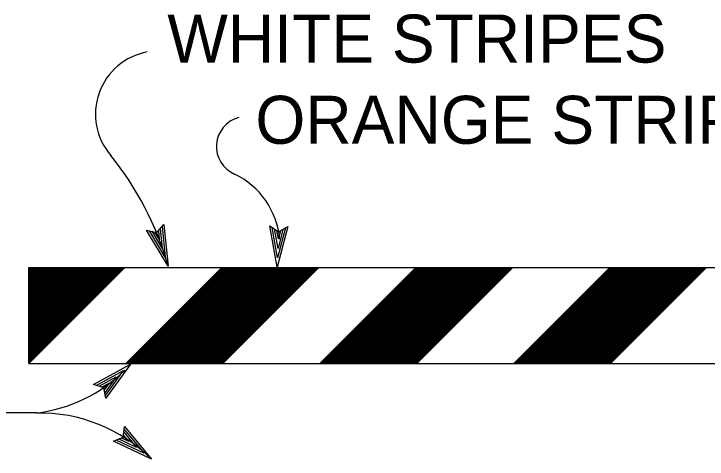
# Model space of a CAD drawing. Extents: x -894 to 866, y -476 to 714.
# Drawn here: x 3.7 to 104.8, y 146.8 to 211.8 of the extents above; entities that cross this region are included whole.
import ezdxf

# ---------------------------------------------------------------- set-up
doc = ezdxf.new("R2010")
doc.units = 0
for name, color, linetype in [('56 Stage 3 Anno', 7, 'Continuous'), ('57 Undefined', 7, 'Continuous'), ('60 Nongeo Data', 7, 'Continuous')]:
    doc.layers.add(name, color=color, linetype=linetype)

msp = doc.modelspace()

# ---------------------------------------------------------------- linework, layer by layer
at = {"layer": '56 Stage 3 Anno'}
for p, q in [((24.59, 179.88), (25.6, 181.06)), ((25.6, 181.06), (25.6, 181.06)), ((25.6, 181.06), (26.24, 174.95)), ((26.24, 174.95), (23.07, 180.22)), ((23.07, 180.22), (23.07, 180.22)), ((23.07, 180.22), (24.59, 179.88)), ((25.79, 176.27), (23.49, 180.11)), ((25.36, 177.57), (23.87, 180.05)), ((24.79, 180.13), (24.93, 178.88)), ((25.07, 180.41), (25.36, 177.57)), ((25.33, 180.75), (25.8, 176.26)), ((42.14, 174.8), (41.03, 180.84)), ((41.03, 180.84), (41.03, 180.84)), ((41.03, 180.84), (42.33, 179.99)), ((42.19, 176.19), (41.38, 180.59)), ((42.25, 177.56), (41.72, 180.4)), ((42.3, 178.94), (42.07, 180.15)), ((43.7, 180.74), (42.14, 174.8)), ((43.34, 180.54), (42.19, 176.17)), ((42.97, 180.32), (42.25, 177.56)), ((42.62, 180.16), (42.3, 178.94)), ((42.33, 179.99), (43.7, 180.74)), ((43.7, 180.74), (43.7, 180.74)), ((24.93, 178.88), (24.29, 179.94)), ((26.24, 174.95), (26.24, 174.95)), ((42.14, 174.8), (42.14, 174.8)), ((15.34, 157.69), (20.72, 160.67)), ((20.72, 160.67), (17.12, 155.69)), ((20.72, 160.67), (20.72, 160.67)), ((15.74, 157.56), (19.69, 159.75)), ((16.16, 157.45), (18.65, 158.83)), ((18.65, 158.83), (16.96, 156.49)), ((19.68, 159.74), (17.05, 156.11)), ((16.52, 157.31), (17.62, 157.92)), ((17.62, 157.92), (16.89, 156.92)), ((16.83, 157.21), (15.34, 157.69)), ((15.34, 157.69), (15.34, 157.69)), ((17.12, 155.69), (16.83, 157.21)), ((17.12, 155.69), (17.12, 155.69)), ((7.02, 153.55), (-0.24, 153.55)), ((19.68, 150.01), (19.87, 151.56)), ((19.79, 150.72), (21.61, 148.52)), ((19.82, 151.15), (22.7, 147.67)), ((19.87, 151.56), (19.87, 151.56)), ((19.87, 151.56), (23.79, 146.82)), ((18.23, 149.45), (19.68, 150.01)), ((21.61, 148.52), (18.99, 149.76)), ((20.52, 149.37), (19.4, 149.9)), ((19.71, 150.34), (20.52, 149.37)), ((23.79, 146.82), (18.23, 149.45)), ((18.23, 149.45), (18.23, 149.45)), ((22.68, 147.67), (18.64, 149.59)), ((23.79, 146.82), (23.79, 146.82))]:
    msp.add_line(p, q, dxfattribs=at)
for centre, radius, start, end in [((24.82, 197.14), 9.21, 100.3048, 220.8152), ((37.64, 192.41), 4.38, 104.8279, 246.8016), ((-18.03, 162.25), 46.05, 16.268, 38.8146), ((30.9, 177.88), 11.63, 5.1132, 64.4909), ((4.28, 175.6), 22.22, 277.0724, 314.6013), ((7.43, 130.3), 23.25, 45.2789, 91.0014)]:
    msp.add_arc(centre, radius, start, end, dxfattribs=at)
at = {"layer": '60 Nongeo Data'}
for p, q in [((5.92, 160.75), (19.92, 174.75)), ((5.92, 160.89), (19.78, 174.75)), ((5.92, 161.04), (19.64, 174.75)), ((5.92, 161.18), (19.5, 174.75)), ((5.92, 161.32), (19.35, 174.75)), ((5.92, 161.46), (19.21, 174.75)), ((5.92, 161.6), (19.07, 174.75)), ((5.92, 161.74), (18.93, 174.75)), ((5.92, 161.88), (18.79, 174.75)), ((5.92, 162.03), (18.65, 174.75)), ((5.92, 162.17), (18.51, 174.75)), ((5.92, 162.31), (18.36, 174.75)), ((5.92, 162.45), (18.22, 174.75)), ((5.92, 162.59), (18.08, 174.75)), ((5.92, 162.73), (17.94, 174.75)), ((5.92, 162.87), (17.8, 174.75)), ((5.92, 163.02), (17.66, 174.75)), ((5.92, 163.16), (17.52, 174.75)), ((5.92, 163.3), (17.37, 174.75)), ((5.92, 163.44), (17.23, 174.75)), ((5.92, 163.58), (17.09, 174.75)), ((5.92, 163.72), (16.95, 174.75)), ((5.92, 163.86), (16.81, 174.75)), ((5.92, 164.01), (16.67, 174.75)), ((5.92, 164.15), (16.53, 174.75)), ((5.92, 164.29), (16.38, 174.75)), ((5.92, 164.43), (16.24, 174.75)), ((5.92, 164.57), (16.1, 174.75)), ((5.92, 164.71), (15.96, 174.75)), ((5.92, 164.85), (15.82, 174.75)), ((5.92, 165), (15.68, 174.75)), ((5.92, 165.14), (15.54, 174.75)), ((5.92, 165.28), (15.39, 174.75)), ((5.92, 165.42), (15.25, 174.75)), ((5.92, 165.56), (15.11, 174.75)), ((5.92, 165.7), (14.97, 174.75)), ((5.92, 165.84), (14.83, 174.75)), ((5.92, 165.99), (14.69, 174.75)), ((5.92, 166.13), (14.55, 174.75)), ((5.92, 166.27), (14.4, 174.75)), ((5.92, 166.41), (14.26, 174.75)), ((5.92, 166.55), (14.12, 174.75)), ((5.92, 166.69), (13.98, 174.75)), ((5.92, 166.83), (13.84, 174.75)), ((5.92, 166.98), (13.7, 174.75)), ((5.92, 167.12), (13.56, 174.75)), ((5.92, 167.26), (13.41, 174.75)), ((5.92, 167.4), (13.27, 174.75)), ((5.92, 167.54), (13.13, 174.75)), ((5.92, 167.68), (12.99, 174.75)), ((5.92, 167.82), (12.85, 174.75)), ((5.92, 167.97), (12.71, 174.75)), ((5.92, 168.11), (12.57, 174.75)), ((5.92, 168.25), (12.42, 174.75)), ((5.92, 168.39), (12.28, 174.75)), ((5.92, 168.53), (12.14, 174.75)), ((5.92, 168.67), (12, 174.75)), ((5.92, 168.81), (11.86, 174.75)), ((5.92, 168.96), (11.72, 174.75)), ((5.92, 169.1), (11.58, 174.75)), ((5.92, 169.24), (11.43, 174.75)), ((5.92, 169.38), (11.29, 174.75)), ((5.92, 169.52), (11.15, 174.75)), ((5.92, 169.66), (11.01, 174.75)), ((5.92, 169.8), (10.87, 174.75)), ((5.92, 169.95), (10.73, 174.75)), ((5.92, 170.09), (10.59, 174.75)), ((5.92, 170.23), (10.44, 174.75)), ((5.92, 170.37), (10.3, 174.75)), ((5.92, 170.51), (10.16, 174.75)), ((5.92, 170.65), (10.02, 174.75)), ((5.92, 170.79), (9.88, 174.75)), ((5.92, 170.94), (9.74, 174.75)), ((5.92, 171.08), (9.6, 174.75)), ((5.92, 171.22), (9.45, 174.75)), ((5.92, 171.36), (9.31, 174.75)), ((5.92, 171.5), (9.17, 174.75)), ((5.92, 171.64), (9.03, 174.75)), ((5.92, 171.78), (8.89, 174.75)), ((5.92, 171.93), (8.75, 174.75)), ((5.92, 172.07), (8.61, 174.75)), ((5.92, 172.21), (8.46, 174.75)), ((5.92, 172.35), (8.32, 174.75)), ((5.92, 172.49), (8.18, 174.75)), ((5.92, 172.63), (8.04, 174.75)), ((5.92, 172.77), (7.9, 174.75)), ((5.92, 172.92), (7.76, 174.75)), ((5.92, 173.06), (7.62, 174.75)), ((5.92, 173.2), (7.47, 174.75)), ((5.92, 173.34), (7.33, 174.75)), ((5.92, 173.48), (7.19, 174.75)), ((5.92, 173.62), (7.05, 174.75)), ((5.92, 173.76), (6.91, 174.75)), ((5.92, 173.91), (6.77, 174.75)), ((5.92, 174.05), (6.63, 174.75)), ((5.92, 174.19), (6.48, 174.75)), ((5.92, 174.33), (6.34, 174.75)), ((5.92, 174.47), (6.2, 174.75)), ((5.92, 174.61), (6.06, 174.75)), ((5.92, 160.75), (5.92, 174.75)), ((5.92, 174.75), (180.92, 174.75)), ((20.06, 160.75), (34.06, 174.75)), ((20.2, 160.75), (34.2, 174.75)), ((20.34, 160.75), (34.34, 174.75)), ((20.49, 160.75), (34.49, 174.75)), ((20.63, 160.75), (34.63, 174.75)), ((20.77, 160.75), (34.77, 174.75)), ((20.91, 160.75), (34.91, 174.75)), ((21.05, 160.75), (35.05, 174.75)), ((21.19, 160.75), (35.19, 174.75)), ((21.33, 160.75), (35.33, 174.75)), ((21.48, 160.75), (35.48, 174.75)), ((21.62, 160.75), (35.62, 174.75)), ((21.76, 160.75), (35.76, 174.75)), ((21.9, 160.75), (35.9, 174.75)), ((22.04, 160.75), (36.04, 174.75)), ((22.18, 160.75), (36.18, 174.75)), ((22.32, 160.75), (36.32, 174.75)), ((22.47, 160.75), (36.47, 174.75)), ((22.61, 160.75), (36.61, 174.75)), ((22.75, 160.75), (36.75, 174.75)), ((22.89, 160.75), (36.89, 174.75)), ((23.03, 160.75), (37.03, 174.75)), ((23.17, 160.75), (37.17, 174.75)), ((23.31, 160.75), (37.31, 174.75)), ((23.46, 160.75), (37.46, 174.75)), ((23.6, 160.75), (37.6, 174.75)), ((23.74, 160.75), (37.74, 174.75)), ((23.88, 160.75), (37.88, 174.75)), ((24.02, 160.75), (38.02, 174.75)), ((24.16, 160.75), (38.16, 174.75)), ((24.3, 160.75), (38.3, 174.75)), ((24.45, 160.75), (38.45, 174.75)), ((24.59, 160.75), (38.59, 174.75)), ((24.73, 160.75), (38.73, 174.75)), ((24.87, 160.75), (38.87, 174.75)), ((25.01, 160.75), (39.01, 174.75)), ((25.15, 160.75), (39.15, 174.75)), ((25.29, 160.75), (39.29, 174.75)), ((25.44, 160.75), (39.44, 174.75)), ((25.58, 160.75), (39.58, 174.75)), ((25.72, 160.75), (39.72, 174.75)), ((25.86, 160.75), (39.86, 174.75)), ((26, 160.75), (40, 174.75)), ((26.14, 160.75), (40.14, 174.75)), ((26.28, 160.75), (40.28, 174.75)), ((26.43, 160.75), (40.43, 174.75)), ((26.57, 160.75), (40.57, 174.75)), ((26.71, 160.75), (40.71, 174.75)), ((26.85, 160.75), (40.85, 174.75)), ((26.99, 160.75), (40.99, 174.75)), ((27.13, 160.75), (41.13, 174.75)), ((27.27, 160.75), (41.27, 174.75)), ((27.42, 160.75), (41.42, 174.75)), ((27.56, 160.75), (41.56, 174.75)), ((27.7, 160.75), (41.7, 174.75)), ((27.84, 160.75), (41.84, 174.75)), ((27.98, 160.75), (41.98, 174.75)), ((28.12, 160.75), (42.12, 174.75)), ((28.26, 160.75), (42.26, 174.75)), ((28.41, 160.75), (42.41, 174.75)), ((28.55, 160.75), (42.55, 174.75)), ((28.69, 160.75), (42.69, 174.75)), ((28.83, 160.75), (42.83, 174.75)), ((28.97, 160.75), (42.97, 174.75)), ((29.11, 160.75), (43.11, 174.75)), ((29.25, 160.75), (43.25, 174.75)), ((29.4, 160.75), (43.4, 174.75)), ((29.54, 160.75), (43.54, 174.75)), ((29.68, 160.75), (43.68, 174.75)), ((29.82, 160.75), (43.82, 174.75)), ((29.96, 160.75), (43.96, 174.75)), ((30.1, 160.75), (44.1, 174.75)), ((30.24, 160.75), (44.24, 174.75)), ((30.39, 160.75), (44.39, 174.75)), ((30.53, 160.75), (44.53, 174.75)), ((30.67, 160.75), (44.67, 174.75)), ((30.81, 160.75), (44.81, 174.75)), ((30.95, 160.75), (44.95, 174.75)), ((31.09, 160.75), (45.09, 174.75)), ((31.23, 160.75), (45.23, 174.75)), ((31.38, 160.75), (45.38, 174.75)), ((31.52, 160.75), (45.52, 174.75)), ((31.66, 160.75), (45.66, 174.75)), ((31.8, 160.75), (45.8, 174.75)), ((31.94, 160.75), (45.94, 174.75)), ((32.08, 160.75), (46.08, 174.75)), ((32.22, 160.75), (46.22, 174.75)), ((32.37, 160.75), (46.37, 174.75)), ((32.51, 160.75), (46.51, 174.75)), ((32.65, 160.75), (46.65, 174.75)), ((32.79, 160.75), (46.79, 174.75)), ((32.93, 160.75), (46.93, 174.75)), ((33.07, 160.75), (47.07, 174.75)), ((33.21, 160.75), (47.21, 174.75)), ((33.36, 160.75), (47.36, 174.75)), ((33.5, 160.75), (47.5, 174.75)), ((33.64, 160.75), (47.64, 174.75)), ((33.78, 160.75), (47.78, 174.75)), ((33.92, 160.75), (47.92, 174.75)), ((34.06, 160.75), (48.06, 174.75)), ((34.2, 160.75), (48.2, 174.75)), ((48.35, 160.75), (62.35, 174.75)), ((48.35, 160.75), (62.35, 174.75)), ((48.49, 160.75), (62.49, 174.75)), ((48.63, 160.75), (62.63, 174.75)), ((48.77, 160.75), (62.77, 174.75)), ((48.91, 160.75), (62.91, 174.75)), ((49.05, 160.75), (63.05, 174.75)), ((49.19, 160.75), (63.19, 174.75)), ((49.34, 160.75), (63.34, 174.75)), ((49.48, 160.75), (63.48, 174.75)), ((49.62, 160.75), (63.62, 174.75)), ((49.76, 160.75), (63.76, 174.75)), ((49.9, 160.75), (63.9, 174.75)), ((50.04, 160.75), (64.04, 174.75)), ((50.18, 160.75), (64.18, 174.75)), ((50.33, 160.75), (64.33, 174.75)), ((50.47, 160.75), (64.47, 174.75)), ((50.61, 160.75), (64.61, 174.75)), ((50.75, 160.75), (64.75, 174.75)), ((50.89, 160.75), (64.89, 174.75)), ((51.03, 160.75), (65.03, 174.75)), ((51.17, 160.75), (65.17, 174.75)), ((51.32, 160.75), (65.32, 174.75)), ((51.46, 160.75), (65.46, 174.75)), ((51.6, 160.75), (65.6, 174.75)), ((51.74, 160.75), (65.74, 174.75)), ((51.88, 160.75), (65.88, 174.75)), ((52.02, 160.75), (66.02, 174.75)), ((52.16, 160.75), (66.16, 174.75)), ((52.31, 160.75), (66.31, 174.75)), ((52.45, 160.75), (66.45, 174.75)), ((52.59, 160.75), (66.59, 174.75)), ((52.73, 160.75), (66.73, 174.75)), ((52.87, 160.75), (66.87, 174.75)), ((53.01, 160.75), (67.01, 174.75)), ((53.15, 160.75), (67.15, 174.75)), ((53.3, 160.75), (67.3, 174.75)), ((53.44, 160.75), (67.44, 174.75)), ((53.58, 160.75), (67.58, 174.75)), ((53.72, 160.75), (67.72, 174.75)), ((53.86, 160.75), (67.86, 174.75)), ((54, 160.75), (68, 174.75)), ((54.14, 160.75), (68.14, 174.75)), ((54.29, 160.75), (68.29, 174.75)), ((54.43, 160.75), (68.43, 174.75)), ((54.57, 160.75), (68.57, 174.75)), ((54.71, 160.75), (68.71, 174.75)), ((54.85, 160.75), (68.85, 174.75)), ((54.99, 160.75), (68.99, 174.75)), ((55.13, 160.75), (69.13, 174.75)), ((55.28, 160.75), (69.28, 174.75)), ((55.42, 160.75), (69.42, 174.75)), ((55.56, 160.75), (69.56, 174.75)), ((55.7, 160.75), (69.7, 174.75)), ((55.84, 160.75), (69.84, 174.75)), ((55.98, 160.75), (69.98, 174.75)), ((56.12, 160.75), (70.12, 174.75)), ((56.27, 160.75), (70.27, 174.75)), ((56.41, 160.75), (70.41, 174.75)), ((56.55, 160.75), (70.55, 174.75)), ((56.69, 160.75), (70.69, 174.75)), ((56.83, 160.75), (70.83, 174.75)), ((56.97, 160.75), (70.97, 174.75)), ((57.11, 160.75), (71.11, 174.75)), ((57.26, 160.75), (71.26, 174.75)), ((57.4, 160.75), (71.4, 174.75)), ((57.54, 160.75), (71.54, 174.75)), ((57.68, 160.75), (71.68, 174.75)), ((57.82, 160.75), (71.82, 174.75)), ((57.96, 160.75), (71.96, 174.75)), ((58.1, 160.75), (72.1, 174.75)), ((58.25, 160.75), (72.25, 174.75)), ((58.39, 160.75), (72.39, 174.75)), ((58.53, 160.75), (72.53, 174.75)), ((58.67, 160.75), (72.67, 174.75)), ((58.81, 160.75), (72.81, 174.75)), ((58.95, 160.75), (72.95, 174.75)), ((59.09, 160.75), (73.09, 174.75)), ((59.24, 160.75), (73.24, 174.75)), ((59.38, 160.75), (73.38, 174.75)), ((59.52, 160.75), (73.52, 174.75)), ((59.66, 160.75), (73.66, 174.75)), ((59.8, 160.75), (73.8, 174.75)), ((59.94, 160.75), (73.94, 174.75)), ((60.08, 160.75), (74.08, 174.75)), ((60.23, 160.75), (74.23, 174.75)), ((60.37, 160.75), (74.37, 174.75)), ((60.51, 160.75), (74.51, 174.75)), ((60.65, 160.75), (74.65, 174.75)), ((60.79, 160.75), (74.79, 174.75)), ((60.93, 160.75), (74.93, 174.75)), ((61.07, 160.75), (75.07, 174.75)), ((61.22, 160.75), (75.22, 174.75)), ((61.36, 160.75), (75.36, 174.75)), ((61.5, 160.75), (75.5, 174.75)), ((61.64, 160.75), (75.64, 174.75)), ((61.78, 160.75), (75.78, 174.75)), ((61.92, 160.75), (75.92, 174.75)), ((62.06, 160.75), (76.06, 174.75)), ((62.21, 160.75), (76.21, 174.75)), ((62.35, 160.75), (76.35, 174.75)), ((62.49, 160.75), (76.49, 174.75)), ((62.49, 160.75), (76.49, 174.75)), ((76.63, 160.75), (90.63, 174.75)), ((76.63, 160.75), (90.63, 174.75)), ((76.63, 160.75), (90.63, 174.75)), ((76.77, 160.75), (90.77, 174.75)), ((76.91, 160.75), (90.91, 174.75)), ((77.05, 160.75), (91.05, 174.75)), ((77.2, 160.75), (91.2, 174.75)), ((77.34, 160.75), (91.34, 174.75)), ((77.48, 160.75), (91.48, 174.75)), ((77.62, 160.75), (91.62, 174.75)), ((77.76, 160.75), (91.76, 174.75)), ((77.9, 160.75), (91.9, 174.75)), ((78.04, 160.75), (92.04, 174.75)), ((78.19, 160.75), (92.19, 174.75)), ((78.33, 160.75), (92.33, 174.75)), ((78.47, 160.75), (92.47, 174.75)), ((78.61, 160.75), (92.61, 174.75)), ((78.75, 160.75), (92.75, 174.75)), ((78.89, 160.75), (92.89, 174.75)), ((79.03, 160.75), (93.03, 174.75)), ((79.18, 160.75), (93.18, 174.75)), ((79.32, 160.75), (93.32, 174.75)), ((79.46, 160.75), (93.46, 174.75)), ((79.6, 160.75), (93.6, 174.75)), ((79.74, 160.75), (93.74, 174.75)), ((79.88, 160.75), (93.88, 174.75)), ((80.02, 160.75), (94.02, 174.75)), ((80.17, 160.75), (94.17, 174.75)), ((80.31, 160.75), (94.31, 174.75)), ((80.45, 160.75), (94.45, 174.75)), ((80.59, 160.75), (94.59, 174.75)), ((80.73, 160.75), (94.73, 174.75)), ((80.87, 160.75), (94.87, 174.75)), ((81.01, 160.75), (95.01, 174.75)), ((81.16, 160.75), (95.16, 174.75)), ((81.3, 160.75), (95.3, 174.75)), ((81.44, 160.75), (95.44, 174.75)), ((81.58, 160.75), (95.58, 174.75)), ((81.72, 160.75), (95.72, 174.75)), ((81.86, 160.75), (95.86, 174.75)), ((82, 160.75), (96, 174.75)), ((82.15, 160.75), (96.15, 174.75)), ((82.29, 160.75), (96.29, 174.75)), ((82.43, 160.75), (96.43, 174.75)), ((82.57, 160.75), (96.57, 174.75)), ((82.71, 160.75), (96.71, 174.75)), ((82.85, 160.75), (96.85, 174.75)), ((82.99, 160.75), (96.99, 174.75)), ((83.14, 160.75), (97.14, 174.75)), ((83.28, 160.75), (97.28, 174.75)), ((83.42, 160.75), (97.42, 174.75)), ((83.56, 160.75), (97.56, 174.75)), ((83.7, 160.75), (97.7, 174.75)), ((83.84, 160.75), (97.84, 174.75)), ((83.98, 160.75), (97.98, 174.75)), ((84.13, 160.75), (98.13, 174.75)), ((84.27, 160.75), (98.27, 174.75)), ((84.41, 160.75), (98.41, 174.75)), ((84.55, 160.75), (98.55, 174.75)), ((84.69, 160.75), (98.69, 174.75)), ((84.83, 160.75), (98.83, 174.75)), ((84.97, 160.75), (98.97, 174.75)), ((85.12, 160.75), (99.12, 174.75)), ((85.26, 160.75), (99.26, 174.75)), ((85.4, 160.75), (99.4, 174.75)), ((85.54, 160.75), (99.54, 174.75)), ((85.68, 160.75), (99.68, 174.75)), ((85.82, 160.75), (99.82, 174.75)), ((85.96, 160.75), (99.96, 174.75)), ((86.11, 160.75), (100.11, 174.75)), ((86.25, 160.75), (100.25, 174.75)), ((86.39, 160.75), (100.39, 174.75)), ((86.53, 160.75), (100.53, 174.75)), ((86.67, 160.75), (100.67, 174.75)), ((86.81, 160.75), (100.81, 174.75)), ((86.95, 160.75), (100.95, 174.75)), ((87.1, 160.75), (101.1, 174.75)), ((87.24, 160.75), (101.24, 174.75)), ((87.38, 160.75), (101.38, 174.75)), ((87.52, 160.75), (101.52, 174.75)), ((87.66, 160.75), (101.66, 174.75)), ((87.8, 160.75), (101.8, 174.75)), ((87.94, 160.75), (101.94, 174.75)), ((88.09, 160.75), (102.09, 174.75)), ((88.23, 160.75), (102.23, 174.75)), ((88.37, 160.75), (102.37, 174.75)), ((88.51, 160.75), (102.51, 174.75)), ((88.65, 160.75), (102.65, 174.75)), ((88.79, 160.75), (102.79, 174.75)), ((88.93, 160.75), (102.93, 174.75)), ((89.08, 160.75), (103.08, 174.75)), ((89.22, 160.75), (103.22, 174.75)), ((89.36, 160.75), (103.36, 174.75)), ((89.5, 160.75), (103.5, 174.75)), ((89.64, 160.75), (103.64, 174.75)), ((89.78, 160.75), (103.78, 174.75)), ((89.92, 160.75), (103.92, 174.75)), ((90.07, 160.75), (104.07, 174.75)), ((90.21, 160.75), (104.21, 174.75)), ((90.35, 160.75), (104.35, 174.75)), ((90.49, 160.75), (104.49, 174.75)), ((90.63, 160.75), (104.63, 174.75)), ((90.77, 160.75), (104.77, 174.75)), ((90.77, 160.75), (104.77, 174.75)), ((90.77, 160.75), (104.77, 174.75)), ((5.92, 160.75), (180.92, 160.75))]:
    msp.add_line(p, q, dxfattribs=at)

# ---------------------------------------------------------------- texts
at = {"layer": '57 Undefined'}
for s, p in [('WHITE STRIPES', (26.1, 204.65)), ('ORANGE STRIPES', (38.95, 192.81))]:
    msp.add_text(s, height=7, dxfattribs=at).set_placement(p)

doc.saveas('drawing.dxf')
